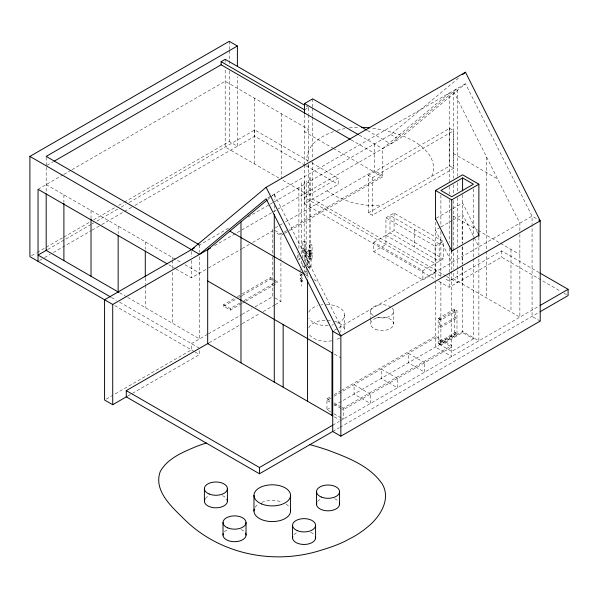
<?xml version="1.0" encoding="UTF-8"?>
<svg xmlns="http://www.w3.org/2000/svg" width="598" height="598" viewBox="0 0 598 598"><rect width="100%" height="100%" fill="white"/><g stroke="black" fill="none" stroke-linecap="round" stroke-linejoin="round"><path stroke-width="0.45" stroke-dasharray="2.99 2.24" d="M431.749 176.298C440.121 155.308 416.163 140.089 399.128 134.729A95.755 55.285 0 0 0 389.806 131.724L381.352 129.646L370.476 127.905M267.829 199.485L269.975 197.691M270.692 197.093L274.273 194.111L340.86 326.53L340.86 332.114M274.28 201.803L390.756 134.55L459.787 76.978M284.969 233.22L382.623 176.844L382.623 148.648L449.21 93.109L449.21 181.822M214.54 245.688L398.896 139.252L465.483 83.713L532.071 216.14L532.071 224.489M46.98 165.332L53.431 161.609M38.04 189.297L63.111 174.818M63.919 174.354L71.177 170.161M71.977 169.697L225.184 81.246L308.583 129.4L304.517 131.747L332.697 148.02M31.515 255.712L36.358 252.917M37.166 252.453L62.992 237.541M63.799 237.077L89.625 222.164M93.662 219.832L115.451 207.252M118.681 205.391L123.524 202.595M124.332 202.124L229.251 141.547L237.391 146.248L237.391 76.634M47.72 249.486L91.307 224.325M92.114 223.861L93.729 222.927M96.958 221.066L117.941 208.949M121.17 207.087L126.014 204.292M129.243 202.423L254.77 129.953L308.501 160.974M39.655 260.414L43.691 258.082M44.499 257.618L50.142 254.352M53.372 252.491L91.307 230.589M92.114 230.125L100.995 224.998M101.802 224.534L131.665 207.289M134.894 205.428L254.77 136.217L305.286 165.384M304.517 109.823L308.583 107.468L308.583 113.867M267.747 197.878L465.483 83.713M198.671 245.449L229.834 227.457M247.901 217.029L269.691 204.449M270.236 204.135L273.727 202.117M304.517 164.816L304.517 203.798L338.169 184.371L338.169 178.107L304.517 197.534L441.122 276.403M275.215 227.883L282.48 223.689M285.709 221.828L374.483 170.572L382.623 175.274L289.006 229.326M368.293 175.349L449.681 128.353L453.755 130.708L453.755 168.3L372.367 215.287L368.293 212.94L368.293 175.349L372.367 177.696L453.755 130.708M176.066 268.988L191.405 277.838L207.596 268.495M208.396 268.031L241.398 248.977M242.205 248.506L249.448 244.328M252.67 242.467L272.793 230.85M275.013 230.566L280.933 233.982L283.355 232.585M284.162 232.121L288.199 229.789M284.162 233.683L280.933 235.552L275.013 232.129M302.82 242.026L304.173 241.248L305.533 242.026L305.533 248.589L304.173 249.373L302.82 248.589L302.82 242.026L304.173 242.81L305.533 242.026M302.82 248.589L304.173 247.804L305.533 248.589M309.398 245.18L310.751 244.395L312.111 245.18L312.111 253.829L310.751 254.606L309.398 253.829L309.398 245.18L310.751 245.965L312.111 245.18M302.82 258.022L302.82 249.822L304.173 249.037L305.533 249.822L305.533 262.582M368.293 212.94L449.681 165.945L453.755 168.3M305.533 249.822L304.173 250.607L302.82 249.822M304.823 251.713L306.183 250.928L307.536 251.713L307.536 253.44L306.183 254.225L304.823 253.44L304.823 251.713L306.183 252.498L307.536 251.713M308.336 254.135L309.697 253.358L312.111 254.748L310.751 255.533L308.336 254.135L308.336 250.114L309.697 249.329L311.05 250.114L311.05 254.135L309.697 254.92M304.823 253.44L306.183 252.655L307.536 253.44M311.05 250.114L309.697 250.898L308.336 250.114M304.823 261.199L304.823 255.922L306.183 255.137L307.536 255.922L307.536 264.712L306.183 265.497M298.903 259.562L300.263 258.777L298.903 258L297.55 258.777L297.55 252.483M309.398 253.829L310.751 253.044L312.111 253.829M310.751 253.971L309.398 254.748L309.398 259.285L310.751 260.07L312.111 259.285L312.111 254.748M307.536 255.922L306.183 256.706L304.823 255.922M241.607 303.582L230.275 310.123L223.577 306.258L223.577 304.688L236.524 297.213M237.331 296.75L241.375 294.41M242.19 293.947L270.505 277.592L272.74 278.885M308.336 256.542L309.697 255.757L311.05 256.542L311.05 267.381L309.697 268.166L308.336 267.381L308.336 256.542L309.697 257.319L311.05 256.542M223.577 306.258L238.139 297.849M238.953 297.378L241.375 295.98M242.19 295.509L270.505 279.161L272.74 280.447M309.398 259.285L310.751 258.5L312.111 259.285M385.942 217.792L394.082 213.097L443.238 241.472L443.238 258.904L422.891 270.655L373.735 242.272L373.735 251.594L422.891 279.969L435.097 272.92L435.097 246.174L385.942 217.792L385.942 244.545L373.735 251.594M302.82 263.494L302.82 266.222L304.173 265.445M223.577 304.688L230.275 308.561L239.985 302.954M244.029 300.615L277.21 281.464L277.21 283.026L245.651 301.25M242.414 303.119L244.844 301.713M308.336 267.381L309.697 266.603L311.05 267.381M304.823 271.955L306.183 271.171L307.536 271.955L306.183 272.74L304.823 271.955L304.823 266.82M300.129 275.304L301.482 274.527L302.842 275.304L301.482 276.089L300.129 275.304L300.129 269.294M300.129 278.489L301.482 277.704L302.842 278.489L302.842 281L301.482 281.785L300.129 281L300.129 278.489L301.482 279.273L302.842 278.489M207.521 334.319L191.405 343.626L191.405 349.89L113.426 394.912M208.328 333.856L241.368 314.78M242.175 314.316L251.84 308.732M255.062 306.871L272.793 296.638L272.793 256.961M300.129 281L301.482 280.215L302.842 281M373.735 242.272L394.082 230.529L443.238 258.904M106.19 399.09L112.618 395.375M209.21 342.744L241.45 324.131M242.25 323.668L259.981 313.434M263.202 311.573L274.482 305.055M275.289 304.591L280.933 301.332L280.933 233.982M127.89 395.958L199.545 354.592L199.545 350.114M436.256 218.195L452.215 208.986M453.015 208.523L462.59 202.991L477.615 232.876M440.248 227.382L435.464 230.148L451.737 262.515M441.047 226.919L452.215 220.468M453.015 220.012L462.59 214.48L473.863 236.89M435.097 246.174L443.238 241.472M334.327 330.305L532.071 216.14L537.991 219.556M539.217 272.643L501.513 250.868L449.21 281.067L444.359 278.272M438.7 281.269L449.21 287.332L501.513 257.133L560.879 291.413M438.177 318.487L454.278 309.196L456.992 310.758L456.992 335.822L454.278 334.252L438.177 343.551L438.177 318.487L440.89 320.057L456.992 310.758M439.53 326.59L455.631 317.291L456.992 318.076L440.89 327.368L439.53 326.59L439.53 319.272L455.631 309.973L455.631 317.291M330.821 411.985L326.942 409.75L326.942 398.784L330.963 396.467M334.177 394.605L340.606 390.898M341.413 390.434L435.464 336.136L451.737 345.532L343.222 408.18L341.667 407.29M330.963 398.029L326.942 400.354L330.821 402.589M334.125 396.205L435.464 337.698L451.737 347.094L343.222 409.75L341.667 408.853M439.53 341.645L455.631 332.346L456.992 333.131L440.89 342.43L439.53 341.645L439.53 344.336L455.631 335.037L455.631 332.346M326.942 409.75L330.933 407.447M334.125 405.601L462.59 331.434L478.871 340.83L478.871 255.989M473.444 258.732L473.444 338.849L462.59 332.585L440.89 345.121L440.89 279.969M473.444 338.849L451.737 351.385L438.177 343.551M332.72 425.208L339.178 421.485M339.985 421.014L539.276 305.952M332.72 431.479L339.178 427.749M339.985 427.286L539.276 312.223M333.594 131.575L328.691 133.518A59.77 34.512 0 0 0 318.891 139.035C311.438 143.834 305.511 152.453 307.245 161.639M337.25 130.364L344.926 128.54M349.344 127.852L359.488 127.269M453.277 153.417L497.671 179.041M390.756 134.55L398.896 139.252M367.411 130.469L390.756 143.946L457.343 88.414L457.343 176.186M359.271 135.163L382.623 148.648M306.176 106.078L308.583 107.468M351.161 139.88L374.483 153.342M453.277 216.065L477.346 229.961M478.146 230.424L499.808 242.93M500.608 243.393L519.864 254.509M333.505 148.483L382.623 176.844M564.086 293.267L566.493 294.657M311.708 162.828L338.169 178.107M306.094 165.848L338.169 184.371M540.211 321.081L532.071 316.379L532.071 225.416M385.942 235.223L435.097 263.606M278.915 178.054L225.184 147.033L225.184 68.456M282.921 180.364L308.583 195.187L308.583 162.753M446.026 276.104L312.657 199.097L312.657 160.114M446.841 276.568L457.343 282.637L457.343 249.957M304.517 203.798L435.464 279.401M438.626 318.233L441.339 319.795M307.536 264.712L306.183 263.927L306.183 180.932M438.626 343.289L441.339 344.859M302.82 266.222L304.173 267.007M305.75 274.938L310.594 277.734M313.815 279.595L318.659 282.391M273.488 279.311L277.21 281.464M273.488 280.881L277.21 283.026M275.013 297.916L280.933 301.332M46.181 184.595L181.785 262.888M185.014 264.75L199.545 273.137M334.402 354.128L340.86 357.858M168.8 264.787L175.259 268.517M326.942 398.784L330.821 401.026M333.923 402.813L340.897 406.842M333.923 404.383L340.897 408.404M333.923 413.779L340.897 417.808M341.667 418.249L343.222 419.146L343.222 408.18M119.63 292.788L126.896 296.982M127.703 297.453L199.545 338.924L199.545 255.241M334.402 416.784L339.245 419.579M111.527 297.505L116.371 300.301M119.6 302.169L199.545 348.32M114.756 305.638L194.365 351.602M195.105 352.028L199.545 354.592M327.024 190.799L337.75 197.198L350.196 201.989A60.174 34.744 0 0 0 380.926 205.615M474.274 237.72L478.871 246.854M308.568 167.276L307.963 165.235M519.864 230.626L519.864 223.181L453.277 90.761L453.277 178.226M519.864 234.349L519.864 317.164L453.277 278.72L453.277 273.137M510.984 249.388L510.984 312.036M501.513 250.868L501.513 257.133M486.57 156.975L486.57 250.33M486.57 251.265L486.57 297.939M478.871 237.129L478.871 255.054M473.444 188.856L473.444 237.301M473.444 238.236L473.444 257.798M462.59 194.701L462.59 243.147M462.59 246.593L462.59 264.309M462.59 267.373L462.59 332.585M462.157 221.193L462.157 243.304M462.157 246.989L462.157 263.576M462.157 267.261L462.157 283.848M457.343 182.726L457.343 192.063M457.343 197.661L457.343 246.219M454.278 309.196L454.278 334.252M453.277 184.737L453.277 194.044M453.277 200.562L453.277 269.414M451.737 251.025L451.737 270.722M451.737 271.26L451.737 356.498L435.464 347.094L435.464 280.903M449.681 128.353L449.681 165.945M449.21 186.486L449.21 193.961M449.21 199.56L449.21 242.511M449.21 248.118L449.21 272.396M449.21 273.331L449.21 287.332M440.89 195.127L440.89 226.829M440.89 231.486L440.89 276.239M435.464 222.164L435.464 279.969M422.891 270.655L422.891 279.969M414.586 229.632L414.586 247.064M394.082 213.097L394.082 230.529M393.634 311.334L393.634 323.862M374.483 143.946L374.483 170.572M372.367 177.696L372.367 215.287M370.618 311.334L370.618 317.598M370.618 318.495L370.618 323.862M344.642 315.034L344.642 330.694M312.657 98.857L312.657 107.206M312.657 108.133L312.657 116.49M312.657 117.417L312.657 159.188M310.751 177.322L310.751 260.676M309.697 177.419L309.697 269.19M308.583 114.779L308.583 161.826M307.566 260.324L307.566 266.858M307.566 272.456L307.566 278.063M306.183 267.598L306.183 274.205M304.517 114.689L304.517 163.889M304.173 181.545L304.173 259.741M304.173 265.183L304.173 268.113M301.482 182.779L301.482 254.509M301.482 261.034L301.482 265.691M301.482 274.071L301.482 286.18M298.903 187.869L298.903 249.015M298.903 254.165L298.903 260.13M281.456 113.732L281.456 178.593M274.273 194.111L274.273 199.695M274.273 205.278L274.273 211.789M272.793 229.281L272.793 256.041M270.505 277.592L270.505 279.161M254.77 129.953L254.77 136.217M254.329 98.072L254.329 163.859M230.275 308.561L230.275 310.123M229.251 41.307L229.251 49.656M229.251 50.591L229.251 59.867M229.251 60.794L229.251 65.436M229.251 71.005L229.251 141.547M225.184 59.322L225.184 62.969M199.545 244.948L199.545 252.221M191.405 251.466L191.405 256.923M191.405 260.556L191.405 277.838M172.418 257.476L172.418 259.33M172.418 260.257L172.418 268.599M172.418 272.299L172.418 323.264M145.284 241.816L145.284 249.224M145.284 277.95L145.284 284.439M145.284 285.366L145.284 307.596M118.157 226.149L118.157 233.564M91.023 210.489L91.023 217.904M63.896 194.828L63.896 202.236M46.181 157.311L46.181 166.408M46.181 167.313L46.181 192.01M339.664 337.937A18.291 10.562 0 0 1 335.231 339.933M331.763 340.785A18.291 10.562 0 0 1 308.874 333.819M308.762 327.786A18.291 10.562 0 0 1 331.382 320.543M334.499 321.238A18.291 10.562 0 0 1 344.56 331.703M326.351 304.472A18.291 10.562 0 0 1 343.798 311.857A18.291 10.562 0 0 1 336.831 323.69M333.527 324.744A18.291 10.562 0 0 1 331.763 325.118M328.145 325.544A18.291 10.562 0 0 1 308.874 318.158M308.762 312.126A18.291 10.562 0 0 1 317.471 305.795M320.939 304.943A18.291 10.562 0 0 1 322.741 304.681M392.191 308.112A11.512 6.645 0 0 1 390.262 316.036A11.512 6.645 0 0 1 376.546 317.142M373.287 315.595A11.512 6.645 0 0 1 374.363 306.43A11.512 6.645 0 0 1 390.262 306.632M317.486 501.55A11.512 6.645 0 0 1 321.53 498.717M334.574 498.717A11.512 6.645 0 0 1 338.61 501.55M293.999 534.59A11.512 6.645 0 0 1 297.542 532.332M310.586 532.332A11.512 6.645 0 0 1 314.63 535.173M224.459 531.839A11.512 6.645 0 0 1 228.937 529.252M241.046 529.581A11.512 6.645 0 0 1 245.09 532.422M205.346 498.53A11.512 6.645 0 0 1 209.382 495.69M222.426 495.69A11.512 6.645 0 0 1 226.47 498.53M255.211 507.216A18.291 10.562 0 0 1 257.775 504.577M261.789 502.365A18.291 10.562 0 0 1 281.95 502.058M286.106 504.114A18.291 10.562 0 0 1 289.096 506.872M439.164 243.827L390.008 215.444L390.008 232.876L439.164 261.259L439.164 243.827M424.61 362.762L408.329 353.366L408.329 362.762L424.61 372.158L424.61 362.762M397.483 378.422L381.203 369.026L381.203 378.422L397.483 387.818L397.483 378.422M370.349 394.089L354.076 384.686L354.076 394.089L370.349 403.486L370.349 394.089M375.372 329.244A11.512 6.645 0 0 0 393.574 324.55A11.512 6.645 0 0 0 377.435 317.8A11.512 6.645 0 0 0 375.372 329.244"/><path stroke-width="0.9" d="M191.405 249.643L266.132 187.323L465.483 72.223L540.211 220.834L540.211 321.081L340.86 436.174L332.72 431.479L259.457 473.773L126.283 396.885L126.283 390.621L208.41 343.207M267.112 200.083L207.685 249.643L207.685 343.626L332.787 415.849M462.635 74.6L465.483 72.223M194.365 247.938L104.575 299.777L104.575 400.017L112.716 404.719L112.716 304.472L29.9 256.647L29.9 156.399L229.251 41.307L237.391 46.001L237.391 66.423M237.391 46.001L46.181 156.399L198.738 244.477M54.239 161.146L221.118 64.801L221.118 61.669L225.184 59.322L304.576 105.158M46.921 249.957L38.04 255.077L110.72 297.042M304.517 113.762L304.517 103.551L312.657 98.857L366.604 129.998M112.716 304.472L210.496 248.021M435.464 219.369L435.464 190.463L462.59 174.803L478.871 184.199L478.871 236.412M462.59 177.935L440.89 190.463L451.737 196.727L473.444 184.199L462.59 177.935L462.59 190.979M435.464 190.463L451.737 199.859L478.871 184.199M112.716 404.719L127.187 396.362M126.283 390.621L259.457 467.509L332.72 425.208M540.076 305.496L568.1 289.312L568.1 295.576L540.076 311.76M361.678 127.299L369.743 127.815M538.731 219.982L540.211 220.834L340.86 335.934L332.72 331.232L266.132 198.805L199.545 254.344L29.9 156.399M304.517 103.551L358.464 134.7M221.118 61.669L304.517 109.823M221.118 64.801L350.353 139.416M540.024 273.107L568.1 289.312M229.879 231.134L304.943 274.467M207.685 280.97L332.787 353.201M167.186 263.86L38.04 189.297L38.04 261.341M118.823 292.325L46.181 250.383L46.181 193.864M478.034 233.706L478.871 235.365L451.737 251.025L435.464 218.659M266.132 187.323L340.86 335.934L340.86 436.174M451.737 199.859L451.737 252.072M339.559 491.661L339.559 504.189M332.72 331.232L332.72 431.479M331.98 352.73L331.98 415.386M316.536 491.661L316.536 504.189M315.58 525.283L315.58 537.811M307.566 279.924L307.566 401.288M292.557 525.283L292.557 537.811M290.568 495.353L290.568 511.021M283.146 324.542L283.146 387.19M274.273 214.577L274.273 382.07M259.457 467.509L259.457 473.773M253.978 495.353L253.978 511.021M246.032 522.532L246.032 535.061M240.979 221.88L240.979 362.844M227.412 488.633L227.412 501.169M223.017 522.532L223.017 535.061M204.396 488.633L204.396 501.169M145.284 251.078L145.284 277.024M118.157 235.418L118.157 291.936M91.023 218.831L91.023 276.276M63.896 203.163L63.896 260.608M339.313 502.828A11.512 6.645 0 0 1 328.048 510.834A11.512 6.645 0 0 1 316.783 502.828M315.333 536.451A11.512 6.645 0 0 1 304.068 544.457A11.512 6.645 0 0 1 292.803 536.451M245.494 533.042A11.512 6.645 0 0 1 235.111 541.698A11.512 6.645 0 0 1 223.256 533.7M226.874 499.151A11.512 6.645 0 0 1 215.908 507.814A11.512 6.645 0 0 1 204.935 499.151M290.479 509.982A18.291 10.562 0 0 1 271.447 521.568A18.291 10.562 0 0 1 254.307 509.04M206.22 443.043A139.865 80.752 0 0 0 195.942 446.646C182.667 452.29 167.477 458.33 160.204 471.658C153.566 490.039 170.609 505.848 182.502 517.464C218.143 554.234 273.69 565.76 321.918 549.951A121.095 69.914 0 0 0 344.381 541.579L354.218 536.384A120.31 69.458 0 0 0 366.776 527.63C379.364 517.823 391.653 499.681 382.152 483.842C369.631 465.685 347.655 457.597 327.824 450.115A200.143 115.549 0 0 0 309.914 444.643M321.298 497.043A11.512 6.645 0 0 0 339.5 492.348A11.512 6.645 0 0 0 323.354 485.591A11.512 6.645 0 0 0 321.298 497.043M297.311 530.658A11.512 6.645 0 0 0 315.512 525.963A11.512 6.645 0 0 0 299.374 519.214A11.512 6.645 0 0 0 297.311 530.658M227.771 527.907A11.512 6.645 0 0 0 245.972 523.213A11.512 6.645 0 0 0 229.834 516.463A11.512 6.645 0 0 0 227.771 527.907M209.151 494.015A11.512 6.645 0 0 0 227.352 489.321A11.512 6.645 0 0 0 211.214 482.571A11.512 6.645 0 0 0 209.151 494.015M261.655 503.957A18.291 10.562 0 0 0 290.479 496.362A18.291 10.562 0 0 0 264.682 485.748A18.291 10.562 0 0 0 261.655 503.957"/></g></svg>
